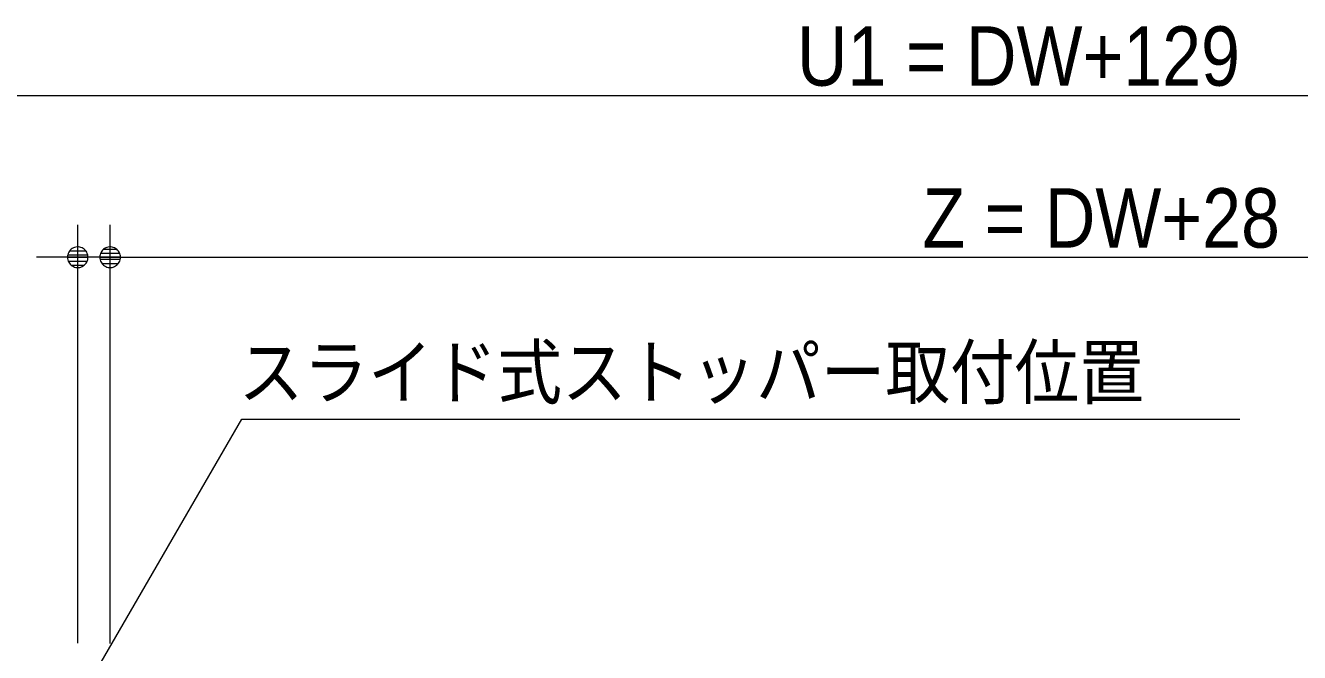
# Model space of a CAD drawing. Units: millimetres, scale not verified. Extents: x -6062 to 6062, y -3045 to 3045.
# Drawn here: x -2500 to -1713, y 356 to 743 of the extents above; entities that cross this region are included whole.
import ezdxf
from ezdxf.enums import TextEntityAlignment as Align

# ---------------------------------------------------------------- set-up
doc = ezdxf.new("R2010")
doc.units = ezdxf.units.MM
doc.header["$LTSCALE"] = 20
for name, color, linetype, lineweight in [('0-0_2寸法-3', 7, 'Continuous', 9), ('0-3_2寸法-1', 7, 'Continuous', 9), ('0-4_0', 7, 'Continuous', 9), ('0-5_2寸法-2', 7, 'Continuous', 9)]:
    doc.layers.add(name, color=color, linetype=linetype, lineweight=lineweight)
doc.styles.add('ＭＳ ゴシック', font='')
doc.styles.add('ＭＳ Ｐゴシック', font='')
doc.styles.get('ＭＳ ゴシック').set_extended_font_data('MS Gothic')
doc.styles.get('ＭＳ Ｐゴシック').set_extended_font_data('MS PGothic')

# ---------------------------------------------------------------- blocks, each defined once
blk = doc.blocks.new('_Dot')
at = {"layer": '0-4_0'}
for p, q in [((-10, 0), (-20, 0)), ((9.78, 2), (-9.78, 2)), ((7.99, 6), (-7.99, 6)), ((9.16, -3.98), (-9.16, -3.98)), ((6, -7.98), (-6, -7.98))]:
    blk.add_line(p, q, dxfattribs=at)
for points in [[(10, 0), (9.92, 1.25), (9.69, 2.49), (9.3, 3.68), (8.76, 4.82), (8.09, 5.88), (7.29, 6.85), (6.37, 7.71), (5.36, 8.44), (4.26, 9.05), (3.09, 9.51), (1.87, 9.82), (0.63, 9.98), (-0.63, 9.98), (-1.87, 9.82), (-3.09, 9.51), (-4.26, 9.05), (-5.36, 8.44), (-6.37, 7.71), (-7.29, 6.85), (-8.09, 5.88), (-8.76, 4.82), (-9.3, 3.68), (-9.69, 2.49), (-9.92, 1.25), (-10, 0), (0, 0)], [(-10, 0), (-9.92, -1.25), (-9.69, -2.49), (-9.3, -3.68), (-8.76, -4.82), (-8.09, -5.88), (-7.29, -6.85), (-6.37, -7.71), (-5.36, -8.44), (-4.26, -9.05), (-3.09, -9.51), (-1.87, -9.82), (-0.63, -9.98), (0.63, -9.98), (1.87, -9.82), (3.09, -9.51), (4.26, -9.05), (5.36, -8.44), (6.37, -7.71), (7.29, -6.85), (8.09, -5.88), (8.76, -4.82), (9.3, -3.68), (9.69, -2.49), (9.92, -1.25), (10, 0), (0, 0)]]:
    blk.add_lwpolyline(points, close=True, dxfattribs=at)

msp = doc.modelspace()

# ---------------------------------------------------------------- linework, layer by layer
at = {"layer": '0-0_2寸法-3'}
msp.add_lwpolyline([(-2457.5, 341.8), (-2366.17, 500), (-1749.38, 500)], dxfattribs=at)
at = {"layer": '0-3_2寸法-1'}
for p, q in [((-2535.79, 700), (-1232.21, 700)), ((-2447.5, 361.27), (-2447.5, 620)), ((-2434.79, 600), (-1232.21, 600))]:
    msp.add_line(p, q, dxfattribs=at)
at = {"layer": '0-5_2寸法-2'}
for p, q in [((-2467.5, 361.47), (-2467.5, 620)), ((-2447.5, 361.27), (-2447.5, 620)), ((-2480.21, 600), (-2492.92, 600)), ((-2447.5, 600), (-2467.5, 600)), ((-2434.79, 600), (-2422.08, 600))]:
    msp.add_line(p, q, dxfattribs=at)

# ---------------------------------------------------------------- block references
at = {"layer": '0-3_2寸法-1', "xscale": 0.6356201, "yscale": 0.6356201, "rotation": 180}
msp.add_blockref('_Dot', (-2447.5, 600), dxfattribs=at)
at = {"layer": '0-5_2寸法-2', "xscale": 0.6356201, "yscale": 0.6356201}
msp.add_blockref('_Dot', (-2467.5, 600), dxfattribs=at)
at = {"layer": '0-5_2寸法-2', "xscale": 0.6356201, "yscale": 0.6356201, "rotation": 180}
msp.add_blockref('_Dot', (-2447.5, 600), dxfattribs=at)

# ---------------------------------------------------------------- texts
at = {"layer": '0-0_2寸法-3', "style": 'ＭＳ ゴシック', "width": 0.9}
msp.add_text('スライド式ストッパー取付位置', height=32.55, dxfattribs=at).set_placement((-2368.09, 502.97), align=Align.BOTTOM_LEFT)
at = {"layer": '0-3_2寸法-1', "style": 'ＭＳ Ｐゴシック', "width": 0.9}
for s, p in [('U1 = DW+129', (-2023.08, 695.04)), ('Z = DW+28', (-1945.52, 594.94))]:
    msp.add_text(s, height=36.69, dxfattribs=at).set_placement(p, align=Align.BOTTOM_LEFT)

doc.saveas('drawing.dxf')
